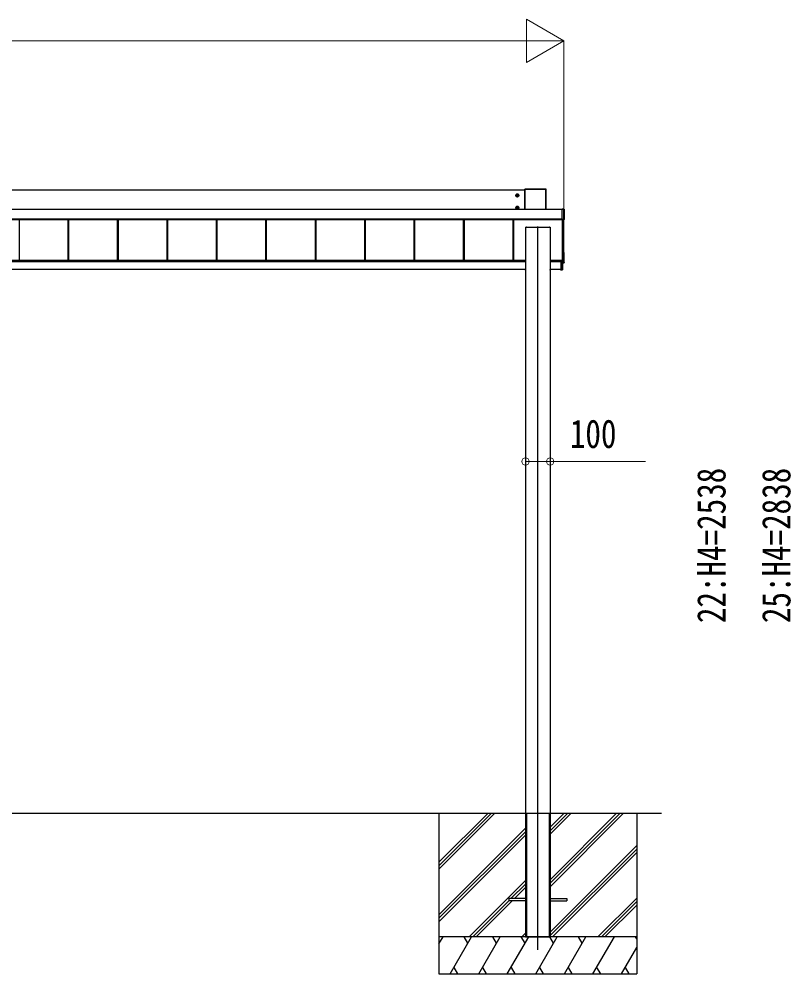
# Model space of a CAD drawing. Units: millimetres, scale not verified. Extents: x -14718 to 14718, y -10396 to 10396.
# Drawn here: x -3407 to -285, y -8107 to -4244 of the extents above; entities that cross this region are included whole.
import ezdxf
from ezdxf.enums import TextEntityAlignment as Align

# ---------------------------------------------------------------- set-up
doc = ezdxf.new("R2010")
doc.units = ezdxf.units.MM
doc.header["$LTSCALE"] = 50
doc.layers.add('0-3_YKK_12', color=2, linetype='Continuous')
doc.layers.add('0-4_YKK_A1', color=4, linetype='Continuous')
doc.layers.add('0-5_YKK_D', color=6, linetype='Continuous', lineweight=18)
doc.styles.add('ＭＳ ゴシック', font='')
doc.styles.get('ＭＳ ゴシック').set_extended_font_data('MS Gothic')

msp = doc.modelspace()

# ---------------------------------------------------------------- linework, layer by layer
at = {"layer": '0-3_YKK_12'}
msp.add_line((-1308.43, -8009.8), (-1308.43, -5084.1), dxfattribs=at)
at = {"layer": '0-4_YKK_A1'}
for p, q in [((-1361.43, -4936.17), (-6455.43, -4936.17)), ((-1361.43, -4932.44), (-1361.43, -5014.6)), ((-1361.09, -4932.59), (-1361.43, -4932.44)), ((-1361.09, -5014.6), (-1361.09, -4932.59)), ((-1275.93, -4931.95), (-1360.93, -4931.95)), ((-1360.93, -4931.95), (-1360.59, -4932.09)), ((-1360.59, -4932.09), (-1360.59, -4932.57)), ((-1360.59, -4932.09), (-1276.27, -4932.09)), ((-1360.59, -4932.57), (-1360.59, -5014.6)), ((-1276.27, -4932.57), (-1360.59, -4932.57)), ((-1276.27, -4932.09), (-1275.93, -4931.95)), ((-1276.27, -4932.09), (-1276.27, -4932.57)), ((-1276.27, -5014.6), (-1276.27, -4932.57)), ((-1275.43, -4932.44), (-1275.77, -4932.59)), ((-1275.77, -4932.59), (-1275.77, -5014.6)), ((-1275.43, -5014.6), (-1275.43, -4932.44)), ((-1398.68, -4957.91), (-1384.18, -4957.91)), ((-1393.71, -4957.15), (-1394.43, -4957.15)), ((-1391.43, -4965.16), (-1391.43, -4950.66)), ((-1389.15, -4958.67), (-1388.43, -4958.67)), ((-1209.93, -5014.6), (-6500.93, -5014.6)), ((-1209.93, -5015.08), (-6500.93, -5015.08)), ((-1398.68, -5007.88), (-1384.18, -5007.88)), ((-1393.71, -5007.12), (-1394.43, -5007.12)), ((-1391.43, -5015.13), (-1391.43, -5000.63)), ((-1389.15, -5008.64), (-1388.43, -5008.64)), ((-1208.73, -5013.38), (-1209.93, -5013.38)), ((-1209.93, -5013.53), (-1209.93, -5013.38)), ((-1209.93, -5013.38), (-1209.93, -5013.38)), ((-1208.73, -5013.38), (-1209.93, -5013.38)), ((-1209.93, -5014.01), (-1209.93, -5013.53)), ((-1202.89, -5014.01), (-1209.93, -5014.01)), ((-1208.73, -5013.38), (-1208.73, -5013.38)), ((-1208.13, -5013.36), (-1208.18, -5013.37)), ((-1208.13, -5013.33), (-1202.43, -5013.33)), ((-1208.13, -5013.33), (-1208.13, -5013.36)), ((-1202.89, -5013.53), (-1202.43, -5013.33)), ((-1202.89, -5055.07), (-1202.89, -5014.01)), ((-1201.93, -5013.83), (-1202.39, -5014.03)), ((-1202.39, -5014.03), (-1202.39, -5055.08)), ((-1201.93, -5013.83), (-1201.93, -5055.81)), ((-1209.93, -5054.06), (-6500.93, -5054.06)), ((-1209.93, -5054.58), (-6500.93, -5054.58)), ((-6500.93, -5054.72), (-1209.93, -5054.72)), ((-1209.93, -5054.72), (-6500.93, -5054.72)), ((-3406.93, -5054.72), (-3406.93, -5220.94)), ((-3209.93, -5054.72), (-3209.93, -5220.94)), ((-3207.33, -5054.72), (-3207.33, -5220.94)), ((-3206.93, -5054.72), (-3206.93, -5220.94)), ((-3009.93, -5054.72), (-3009.93, -5220.94)), ((-3007.33, -5054.72), (-3007.33, -5220.94)), ((-3006.93, -5054.72), (-3006.93, -5220.94)), ((-2809.93, -5054.72), (-2809.93, -5220.94)), ((-2807.33, -5054.72), (-2807.33, -5220.94)), ((-2806.93, -5054.72), (-2806.93, -5220.94)), ((-2609.93, -5054.72), (-2609.93, -5220.94)), ((-2607.33, -5054.72), (-2607.33, -5220.94)), ((-2606.93, -5054.72), (-2606.93, -5220.94)), ((-2409.93, -5054.72), (-2409.93, -5220.94)), ((-2407.33, -5054.72), (-2407.33, -5220.94)), ((-2406.93, -5054.72), (-2406.93, -5220.94)), ((-2209.93, -5054.72), (-2209.93, -5220.94)), ((-2207.33, -5054.72), (-2207.33, -5220.94)), ((-2206.93, -5054.72), (-2206.93, -5220.94)), ((-2009.93, -5054.72), (-2009.93, -5220.94)), ((-2007.33, -5054.72), (-2007.33, -5220.94)), ((-2006.93, -5054.72), (-2006.93, -5220.94)), ((-1809.93, -5054.72), (-1809.93, -5220.94)), ((-1807.33, -5054.72), (-1807.33, -5220.94)), ((-1806.93, -5054.72), (-1806.93, -5220.94)), ((-1609.93, -5054.72), (-1609.93, -5220.94)), ((-1607.33, -5054.72), (-1607.33, -5220.94)), ((-1606.93, -5054.72), (-1606.93, -5220.94)), ((-1409.93, -5054.72), (-1409.93, -5220.94)), ((-1407.33, -5054.72), (-1407.33, -5220.94)), ((-1406.93, -5054.72), (-1406.93, -5220.94)), ((-1209.93, -5055.07), (-1202.89, -5055.07)), ((-1209.93, -5055.58), (-1209.93, -5056.13)), ((-1202.89, -5055.58), (-1209.93, -5055.58)), ((-1209.93, -5056.13), (-1208.73, -5056.13)), ((-1209.93, -5056.13), (-1209.93, -5056.13)), ((-1209.93, -5056.13), (-1208.73, -5056.13)), ((-1208.73, -5056.13), (-1208.73, -5056.13)), ((-1208.43, -5228.78), (-1208.43, -5056.14)), ((-1208.13, -5056.19), (-1208.13, -5056.3)), ((-1202.43, -5056.3), (-1208.13, -5056.3)), ((-1203.43, -5228.72), (-1203.43, -5056.3)), ((-1202.89, -5055.07), (-1202.89, -5055.58)), ((-1202.43, -5056.3), (-1202.89, -5055.58)), ((-1202.39, -5055.08), (-1201.93, -5055.81)), ((-1358.43, -5086.31), (-1358.43, -5086.6)), ((-1358.43, -5086.6), (-1358.43, -7453.3)), ((-1358.43, -5086.6), (-1358.13, -5086.6)), ((-1358.13, -5086.3), (-1356.23, -5086.3)), ((-1358.13, -5086.3), (-1358.13, -5086.6)), ((-1358.13, -5086.6), (-1258.73, -5086.6)), ((-1356.23, -5086.3), (-1356.23, -5086.6)), ((-1355.93, -5086.31), (-1355.93, -5086.6)), ((-1354.93, -5086.51), (-1355.93, -5086.51)), ((-1354.93, -5086.51), (-1354.93, -5086.6)), ((-1354.43, -5086.52), (-1354.43, -5086.6)), ((-1262.43, -5086.52), (-1262.43, -5086.6)), ((-1260.93, -5086.51), (-1261.93, -5086.51)), ((-1261.93, -5086.51), (-1261.93, -5086.6)), ((-1260.93, -5086.31), (-1260.93, -5086.6)), ((-1260.63, -5086.3), (-1258.73, -5086.3)), ((-1260.63, -5086.3), (-1260.63, -5086.6)), ((-1258.73, -5086.3), (-1258.73, -5086.6)), ((-1258.43, -5086.31), (-1258.43, -5086.6)), ((-1202.9, -5188.21), (-1203.43, -5188.18)), ((-1202.43, -5229.76), (-1202.43, -5188.71)), ((-1358.43, -5220.94), (-6398.43, -5220.94)), ((-1358.43, -5222.95), (-6398.43, -5222.95)), ((-1358.43, -5225.82), (-6394.43, -5225.82)), ((-1211.43, -5220.94), (-1258.43, -5220.94)), ((-1215.43, -5222.95), (-1258.43, -5222.95)), ((-1215.43, -5225.82), (-1258.43, -5225.82)), ((-1210.43, -5221.29), (-1215.43, -5221.28)), ((-1215.43, -5225.58), (-1215.43, -5221.28)), ((-1215.43, -5225.58), (-1215.43, -5225.78)), ((-1209.71, -5225.59), (-1215.43, -5225.58)), ((-1215.43, -5226.08), (-1209.23, -5226.09)), ((-1211.93, -5220.55), (-1208.73, -5220.55)), ((-1211.93, -5220.94), (-1211.93, -5220.55)), ((-1211.43, -5220.94), (-1211.43, -5221.23)), ((-1211.43, -5221.23), (-1211.43, -5221.29)), ((-1210.43, -5221.29), (-1210.43, -5220.55)), ((-1209.71, -5223.01), (-1209.71, -5225.59)), ((-1209.71, -5223.01), (-1209.43, -5223.01)), ((-1209.71, -5225.59), (-1209.43, -5225.59)), ((-1209.23, -5225.79), (-1209.23, -5222.81)), ((-1209.23, -5225.79), (-1209.23, -5225.79)), ((-1209.21, -5220.55), (-1209.21, -5222.51)), ((-1209.21, -5222.51), (-1208.93, -5222.51)), ((-1209.21, -5226.09), (-1208.93, -5226.09)), ((-1208.93, -5222.51), (-1208.93, -5220.55)), ((-1208.93, -5226.09), (-1208.93, -5222.51)), ((-1208.93, -5259.17), (-1208.93, -5226.09)), ((-1203.43, -5229.29), (-1208.93, -5229.63)), ((-1208.93, -5230.89), (-1202.9, -5230.51)), ((-1208.93, -5230.89), (-1202.9, -5230.51)), ((-1202.9, -5230.26), (-1208.61, -5230.61)), ((-1208.61, -5230.61), (-1208.61, -5230.65)), ((-1203.93, -5229.27), (-1207.93, -5229.27)), ((-1203.43, -5229.29), (-1203.43, -5228.72)), ((-1202.9, -5230.51), (-1202.9, -5230.26)), ((-1202.9, -5230.51), (-1202.9, -5230.51)), ((-1202.43, -5229.76), (-1202.43, -5230.01)), ((-1359.28, -5257.3), (-6394.43, -5257.3)), ((-1359.43, -5259.48), (-1359.3, -5257.3)), ((-1359.28, -5257.3), (-1358.8, -5257.3)), ((-1358.8, -5257.3), (-1358.93, -5259.48)), ((-1358.43, -5257.3), (-1358.8, -5257.3)), ((-1258.06, -5257.3), (-1258.43, -5257.3)), ((-1258.43, -5259.48), (-1257.93, -5259.48)), ((-1257.93, -5259.8), (-1258.43, -5259.8)), ((-1258.06, -5257.3), (-1257.58, -5257.3)), ((-1257.93, -5259.48), (-1258.06, -5257.3)), ((-1257.93, -5259.8), (-1257.93, -5259.48)), ((-1257.73, -5259.8), (-1257.93, -5259.8)), ((-1215.43, -5257.3), (-1257.58, -5257.3)), ((-1257.56, -5257.3), (-1257.43, -5259.48)), ((-1215.43, -5259.85), (-1209.21, -5259.47)), ((-1215.43, -5259.55), (-1215.43, -5259.85)), ((-1208.93, -5259.17), (-1209.21, -5259.17)), ((-1358.43, -7453.3), (-1358.43, -7957.3)), ((-1258.43, -7453.3), (-1258.43, -7957.3)), ((-11658.43, -7457.3), (-808.43, -7457.3)), ((-1708.43, -7457.3), (-1708.43, -8107.3)), ((-1708.43, -7683.93), (-1481.8, -7457.3)), ((-1708.43, -7655.64), (-1510.08, -7457.3)), ((-1708.43, -7669.78), (-1496, -7457.36)), ((-1358.43, -7457.3), (-1358.13, -7457.3)), ((-1358.43, -7457.3), (-1358.43, -7957.3)), ((-1358.13, -7457.3), (-1258.73, -7457.3)), ((-1355.93, -7457.3), (-1355.93, -7957.3)), ((-1354.43, -7457.3), (-1354.43, -7957.3)), ((-1262.43, -7457.3), (-1262.43, -7957.3)), ((-1260.93, -7457.3), (-1260.93, -7957.3)), ((-1258.43, -7457.3), (-1258.43, -7957.3)), ((-1258.43, -7542.3), (-1173.43, -7457.3)), ((-1258.43, -7528.15), (-1187.57, -7457.3)), ((-1258.43, -7514.01), (-1201.72, -7457.3)), ((-1258.43, -7754.43), (-961.34, -7457.34)), ((-1258.43, -7740.28), (-975.48, -7457.34)), ((-1258.43, -7726.14), (-989.62, -7457.34)), ((-908.43, -7457.3), (-908.43, -8107.3)), ((-1708.43, -7867.77), (-1358.43, -7517.78)), ((-1708.43, -7881.92), (-1358.43, -7531.92)), ((-1708.43, -7896.06), (-1358.43, -7546.06)), ((-1258.43, -7938.27), (-908.43, -7588.28)), ((-1258.43, -7952.41), (-908.43, -7602.42)), ((-1249.17, -7957.3), (-908.43, -7616.56)), ((-1585.82, -7957.3), (-1358.43, -7729.91)), ((-1417.18, -7802.8), (-1358.43, -7744.05)), ((-1403.04, -7802.8), (-1358.43, -7758.19)), ((-1425.93, -7802.8), (-1425.93, -7811.8)), ((-1358.43, -7802.8), (-1425.93, -7802.8)), ((-1258.43, -7802.8), (-1190.93, -7802.8)), ((-1190.93, -7802.8), (-1190.93, -7811.8)), ((-1065.32, -7957.3), (-908.43, -7800.41)), ((-1571.68, -7957.3), (-1425.93, -7811.55)), ((-1557.54, -7957.3), (-1412.04, -7811.8)), ((-1358.43, -7811.8), (-1425.93, -7811.8)), ((-1258.43, -7811.8), (-1190.93, -7811.8)), ((-1051.18, -7957.3), (-908.43, -7814.55)), ((-1037.04, -7957.3), (-908.43, -7828.69)), ((-908.43, -7957.3), (-1708.43, -7957.3)), ((-1708.43, -7986.24), (-1691.72, -7957.3)), ((-908.43, -7957.3), (-1708.43, -7957.3)), ((-1662.85, -8107.3), (-1576.25, -7957.3)), ((-1591.25, -7983.28), (-1606.25, -7957.3)), ((-1547.38, -8107.3), (-1460.78, -7957.3)), ((-1475.78, -7983.28), (-1490.78, -7957.3)), ((-1431.91, -8107.3), (-1345.31, -7957.3)), ((-1360.31, -7983.28), (-1375.31, -7957.3)), ((-1373.69, -7957.3), (-1358.43, -7942.04)), ((-1358.43, -7957.3), (-1258.43, -7957.3)), ((-1316.44, -8107.3), (-1229.84, -7957.3)), ((-1244.84, -7983.28), (-1259.84, -7957.3)), ((-1200.97, -8107.3), (-1114.37, -7957.3)), ((-1129.37, -7983.28), (-1144.37, -7957.3)), ((-1085.5, -8107.3), (-998.9, -7957.3)), ((-908.43, -7965.96), (-913.43, -7957.3)), ((-1706.72, -7983.28), (-1708.43, -7980.32)), ((-970.03, -8107.3), (-908.43, -8000.6)), ((-1708.43, -8107.3), (-908.43, -8107.3)), ((-1647.86, -8081.32), (-1632.86, -8107.3)), ((-1532.39, -8081.32), (-1517.39, -8107.3)), ((-1416.92, -8081.32), (-1401.92, -8107.3)), ((-1301.44, -8081.32), (-1286.44, -8107.3)), ((-1185.98, -8081.32), (-1170.98, -8107.3)), ((-1070.5, -8081.32), (-1055.51, -8107.3)), ((-955.03, -8081.32), (-940.04, -8107.3))]:
    msp.add_line(p, q, dxfattribs=at)
for points in [[(-1391.43, -4952.13), (-1396.43, -4955.02), (-1396.43, -4960.79), (-1391.43, -4963.68), (-1386.43, -4960.79), (-1386.43, -4955.02)], [(-1391.43, -5002.1), (-1396.43, -5004.99), (-1396.43, -5010.76), (-1391.43, -5013.65), (-1386.43, -5010.76), (-1386.43, -5004.99)]]:
    msp.add_lwpolyline(points, close=True, dxfattribs=at)
for points in [[(-1394.43, -4957.15), (-1394.43, -4958.67), (-1393.71, -4958.67)], [(-1390.67, -4955.63), (-1390.67, -4954.91), (-1392.19, -4954.91), (-1392.19, -4955.63)], [(-1392.19, -4960.19), (-1392.19, -4960.91), (-1390.67, -4960.91), (-1390.67, -4960.19)], [(-1388.43, -4958.67), (-1388.43, -4957.15), (-1389.15, -4957.15)], [(-1394.43, -5007.12), (-1394.43, -5008.64), (-1393.71, -5008.64)], [(-1390.67, -5005.6), (-1390.67, -5004.88), (-1392.19, -5004.88), (-1392.19, -5005.6)], [(-1392.19, -5010.16), (-1392.19, -5010.88), (-1390.67, -5010.88), (-1390.67, -5010.16)], [(-1388.43, -5008.64), (-1388.43, -5007.12), (-1389.15, -5007.12)], [(-1209.93, -5013.53), (-1202.89, -5013.53), (-1202.89, -5014.01)], [(-1209.93, -5055.58), (-1209.93, -5055.07), (-1209.93, -5014.01)], [(-1258.73, -5086.6), (-1258.43, -5086.6), (-1258.43, -7453.3)], [(-1209.25, -5225.79), (-1215.43, -5225.78), (-1215.43, -5226.08), (-1215.43, -5259.55)], [(-1209.21, -5226.09), (-1209.21, -5259.17), (-1215.43, -5259.55)], [(-1209.43, -5225.61), (-1209.43, -5225.59), (-1209.43, -5223.01)], [(-1209.23, -5225.79), (-1209.23, -5225.79), (-1209.24, -5225.79)], [(-1358.43, -5259.8), (-1358.93, -5259.8), (-1359.13, -5259.8)], [(-1358.93, -5259.8), (-1358.93, -5259.48), (-1358.43, -5259.48)], [(-1358.13, -7457.3), (-1258.73, -7457.3), (-1258.43, -7457.3)]]:
    msp.add_lwpolyline(points, dxfattribs=at)
for centre, radius in [((-1391.43, -4957.91), 6.25), ((-1391.43, -4957.91), 5), ((-1391.43, -5007.88), 6.25), ((-1391.43, -5007.88), 5)]:
    msp.add_circle(centre, radius, dxfattribs=at)
for centre, radius, start, end in [((-1360.59, -4932.59), 0.5, 90.15046, 179.81463), ((-1360.71, -4936.69), 4.12, 88.40447, 95.35624), ((-1276.27, -4932.59), 0.5, 0.18537, 89.84954), ((-1276.15, -4936.69), 4.12, 84.64376, 91.59553), ((-1391.43, -4957.91), 5.58, 153.74848, 206.25152), ((-1391.43, -4957.91), 5.58, 93.74848, 146.25152), ((-1391.43, -4957.91), 5.58, 213.74848, 266.25152), ((-1393.71, -4955.63), 1.52, 270, 0), ((-1393.71, -4960.19), 1.52, 0, 90), ((-1391.43, -4957.91), 5.58, 33.74848, 86.25152), ((-1391.43, -4957.91), 5.58, 273.74848, 326.25152), ((-1389.15, -4955.63), 1.52, 180, 270), ((-1389.15, -4960.19), 1.52, 90, 180), ((-1391.43, -4957.91), 5.58, 333.74848, 26.25152), ((-1391.43, -5007.88), 5.58, 153.74848, 206.25152), ((-1391.43, -5007.88), 5.58, 93.74848, 146.25152), ((-1391.43, -5007.88), 5.58, 213.74848, 266.25152), ((-1393.71, -5005.6), 1.52, 270, 0), ((-1393.71, -5010.16), 1.52, 0, 90), ((-1391.43, -5007.88), 5.58, 33.74848, 86.25152), ((-1391.43, -5007.88), 5.58, 273.74848, 326.25152), ((-1389.15, -5005.6), 1.52, 180, 270), ((-1389.15, -5010.16), 1.52, 90, 180), ((-1391.43, -5007.88), 5.58, 333.74848, 26.25152), ((-1208.29, -5011.96), 1.41, 271.33232, 274.49739), ((-1202.89, -5014.03), 0.5, 0.18537, 89.84954), ((-1202.78, -5018.13), 4.12, 84.64376, 91.59553), ((-1208.64, -5058.74), 2.62, 81.42612, 92.09097), ((-1208.13, -5055.89), 0.301, 243.24083, 270.00691), ((-1202.78, -5059.18), 4.12, 84.64376, 91.59553), ((-1202.89, -5055.08), 0.502, 270.31408, 359.651), ((-1202.93, -5188.71), 0.5, 0.01604, 86.51881), ((-1209.64, -5227.58), 1.98, 83.79926, 91.95127), ((-1209.25, -5226.09), 0.3, 87.77338, 89.77816), ((-1209.25, -5225.93), 0.141, 85.77463, 89.9759), ((-1210.48, -5226.01), 1.25, 356.45735, 10.27369), ((-1210.44, -5225.97), 1.21, 354.17006, 8.37745), ((-1210.56, -5222.57), 1.35, 350.09675, 2.91202), ((-1209.23, -5222.51), 0.3, 269.98255, 359.98254), ((-1209.23, -5226.09), 0.3, 0, 89.87763), ((-1210.43, -5226.01), 1.22, 356.27163, 10.47203), ((-1208.63, -5230.31), 0.3, 180.0189, 273.51595), ((-1208.63, -5230.35), 0.3, 180.0189, 273.51595), ((-1208.73, -5220.25), 0.3, 269.98255, 359.98252), ((-1207.93, -5228.77), 0.5, 180.01746, 270.01745), ((-1203.93, -5228.77), 0.5, 269.98255, 359.98254), ((-1202.93, -5229.76), 0.5, 273.48119, 359.98396), ((-1202.93, -5230.01), 0.5, 273.6197, 0), ((-1202.93, -5230.01), 0.5, 273.48119, 359.98396), ((-1359.13, -5259.5), 0.3, 176.5, 270), ((-1257.73, -5259.5), 0.3, 270, 3.5), ((-1209.23, -5259.17), 0.3, 273.5, 0), ((-1210.44, -5259.32), 1.24, 353.06854, 6.93146)]:
    msp.add_arc(centre, radius, start, end, dxfattribs=at)
for centre, major_axis, ratio, start_param, end_param in [((-1360.93, -4932.45), (0.382, -0.325), 0.996231, 2.2770247, 3.8440941), ((-1275.93, -4932.45), (0.382, 0.325), 0.996231, 5.5806839, 7.1477533), ((-1208.73, -5013.36), (0.6, 0), 0.026226, 4.712389, 5.6461648), ((-1208.13, -5013.63), (0, 0.3), 0.998743, 6.2831853, 6.8214342), ((-1208.73, -5013.36), (0.6, 0), 0.026226, 5.6461648, 6.2831853), ((-1202.43, -5013.83), (0.382, 0.325), 0.996231, 5.5806839, 7.1477533), ((-1208.73, -5056.19), (0.6, 0), 0.096025, 6.2831853, 7.8539816), ((-1208.13, -5056), (0, 0.3), 0.998743, 2.0534275, 3.1415927), ((-1202.43, -5055.8), (0.382, -0.325), 0.996231, 5.4186173, 6.9856867), ((-1358.13, -5086.31), (0.3, 0), 0.034921, 1.5707963, 3.1415927), ((-1356.23, -5086.31), (0.3, 0), 0.034921, 6.2831853, 7.8539816), ((-1354.93, -5086.52), (0.5, 0), 0.034921, 6.2831853, 7.8539816), ((-1261.93, -5086.52), (0.5, 0), 0.034921, 1.5707963, 3.1415927), ((-1260.63, -5086.31), (0.3, 0), 0.034921, 1.5707963, 3.1415927), ((-1258.73, -5086.31), (0.3, 0), 0.034921, 6.2831853, 7.8539816), ((-1209.21, -5223.01), (-0.301, 0.4), 0.997782, 5.6362522, 7.2070486), ((-1209.73, -5225.59), (-0.001, 0.2), 0.09157, 4.6769241, 4.7117655), ((-1209.23, -5225.59), (0.482, 0.007), 0.414889, 3.1353871, 4.6694768), ((-1209.23, -5223.01), (-0.108, 0.169), 0.994155, 5.7105836, 7.28138), ((-1209.23, -5225.59), (0.145, 0.15), 0.921201, 2.3804184, 3.9145081), ((-1209.21, -5225.59), (-0.301, 0.4), 0.997782, 2.4579529, 2.4946596), ((-1209.21, -5230.69), (0.6, 0.037), 0.034769, 5.198958, 6.2810574), ((-1358.93, -5259.5), (0.5, -0.018), 0.036539, 1.5736281, 3.1406975), ((-1257.93, -5259.5), (0.5, 0.018), 0.036539, 0.0008951, 1.5679645)]:
    msp.add_ellipse(centre, major_axis=major_axis, ratio=ratio, start_param=start_param, end_param=end_param, dxfattribs=at)
at = {"layer": '0-5_YKK_D'}
for p, q in [((-1203.43, -4331.95), (-1354.99, -4244.45)), ((-1354.99, -4244.45), (-1354.99, -4419.45)), ((-11638.43, -4331.95), (-1378.43, -4331.95)), ((-1203.43, -4331.95), (-1506.54, -4331.95)), ((-1203.43, -4331.95), (-1354.99, -4419.45)), ((-1203.43, -5055.3), (-1203.43, -4330.95)), ((-1358.43, -6031.77), (-1358.43, -6035.28))]:
    msp.add_line(p, q, dxfattribs=at)
msp.add_lwpolyline([(-1358.43, -6034.28), (-1258.43, -6034.28), (-873.33, -6034.28)], dxfattribs=at)
for centre in [(-1358.43, -6034.28), (-1258.43, -6034.28)]:
    msp.add_circle(centre, 14.88, dxfattribs=at)

# ---------------------------------------------------------------- texts
at = {"layer": '0-5_YKK_D', "style": 'ＭＳ ゴシック', "width": 0.8}
msp.add_text('100', height=115.5, dxfattribs=at).set_placement((-1178.93, -6014.28), align=Align.BOTTOM_LEFT)
at = {"layer": '0-5_YKK_D', "color": 1, "style": 'ＭＳ ゴシック', "width": 0.8}
for s, p in [('22:H4=2538', (-514.38, -6688.29)), ('25:H4=2838', (-251.88, -6688.29))]:
    msp.add_text(s, height=115.5, rotation=90, dxfattribs=at).set_placement(p, align=Align.BOTTOM_LEFT)

doc.saveas('drawing.dxf')
